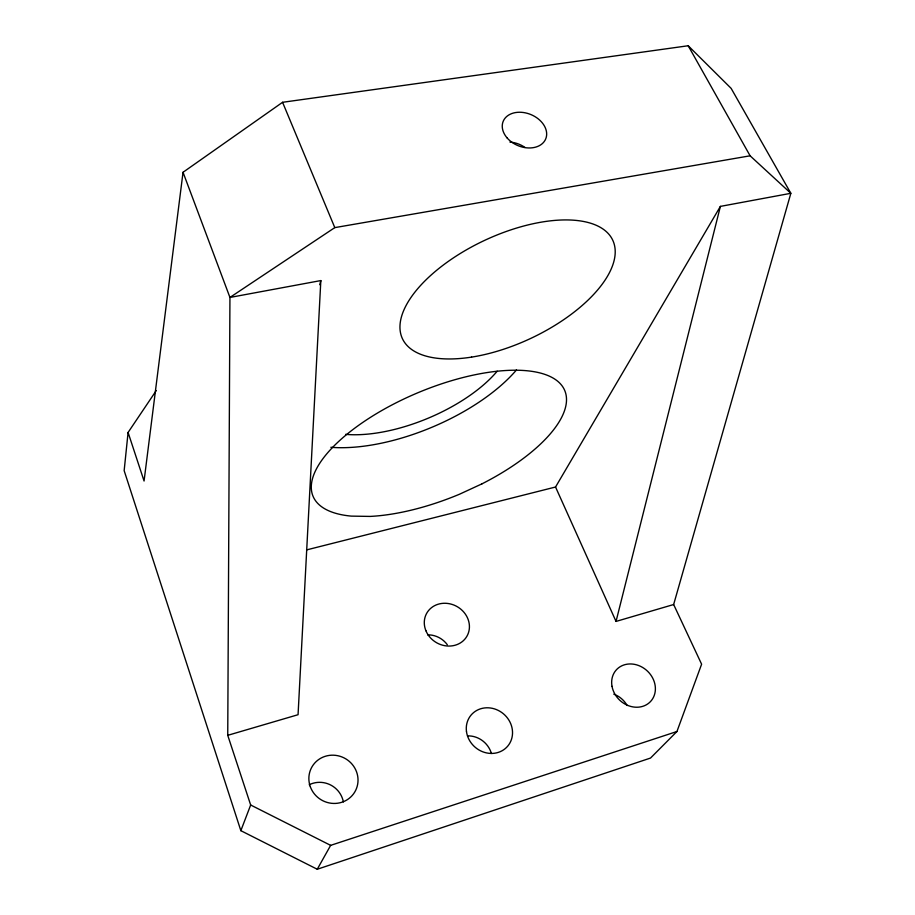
<?xml version="1.0" encoding="UTF-8"?>
<svg xmlns="http://www.w3.org/2000/svg" width="915" height="915" viewBox="0 0 915 915"><rect width="100%" height="100%" fill="white"/><g stroke="black" fill="none" stroke-linecap="round" stroke-linejoin="round"><path stroke-width="1.37" d="M240.851 830.671L250.664 805.006L227.744 735.328L229.94 297.444L183.034 172.283L282.575 102.297L688.194 45.75L731.142 88.378L790.846 193.305L673.646 604.529L701.611 664.199L676.94 731.508L650.519 758.055L317.253 869.25L240.851 830.671L124.154 470.642L128.089 432.452L156.282 390.545M306.571 549.915L555.542 487.02L720.391 206.39L790.846 193.305L750.106 155.802L334.799 227.618L229.94 297.444L320.833 280.573L298.061 714.707L227.744 735.328M183.034 172.283L144.067 481.016L128.089 432.452M673.646 604.529L616.035 621.422L720.391 206.39M319.735 284.714L320.833 280.573M317.253 869.25L330.647 845.357L676.94 731.508M250.664 805.006L330.647 845.357M688.194 45.75L750.106 155.802M555.542 487.02L616.035 621.422M282.575 102.297L334.799 227.618M497.2 371.204A108.164 48.232 -22.8 0 1 345.584 434.362M516.472 369.957A133.544 59.612 -22.8 0 1 330.875 447.298M427.591 634.838A22.212 20.187 30.8 0 1 447.309 644.72M467.508 735.9A23.012 21.217 42.6 0 1 491.412 753.502M613.805 694.165A22.36 19.535 44.1 0 1 627.141 705.522M309.247 784.738A23.733 23.092 32.4 0 1 343.365 801.929M509.941 142.088A22.475 16.676 22.4 0 1 524.993 147.475M481.896 483.886L459.502 494.226A136.449 54.843 -22.8 0 1 370.106 516.415L351.349 516.117A136.449 54.843 -22.8 0 1 360.933 423.702A136.449 54.843 -22.8 0 1 550.784 376.831A136.449 54.843 -22.8 0 1 481.896 483.886M507.047 137.856A23.012 16.825 22.5 0 0 545.111 140.167A23.012 16.825 22.5 0 0 521.207 112.293A23.012 16.825 22.5 0 0 507.047 137.856M466.478 731.577A24.007 21.891 40.9 0 0 503.536 749.877A24.007 21.891 40.9 0 0 498.183 710.372A24.007 21.891 40.9 0 0 466.478 731.577M425.91 630.732A23.161 20.771 30.3 0 0 464.626 639.402A23.161 20.771 30.3 0 0 450.031 603.854A23.161 20.771 30.3 0 0 425.91 630.732M612.021 686.342A23.298 20.084 43 0 0 647.717 703.944A23.298 20.084 43 0 0 640.843 666.486A23.298 20.084 43 0 0 612.021 686.342M310.322 786.751A24.819 23.893 30.6 0 0 352.229 795.49A24.819 23.893 30.6 0 0 337.784 755.71A24.819 23.893 30.6 0 0 310.322 786.751M471.58 357.113A116.125 54.179 -25.1 0 0 613.382 241.697A116.125 54.179 -25.1 0 0 437.725 269.41A116.125 54.179 -25.1 0 0 471.58 357.113"/></g></svg>
